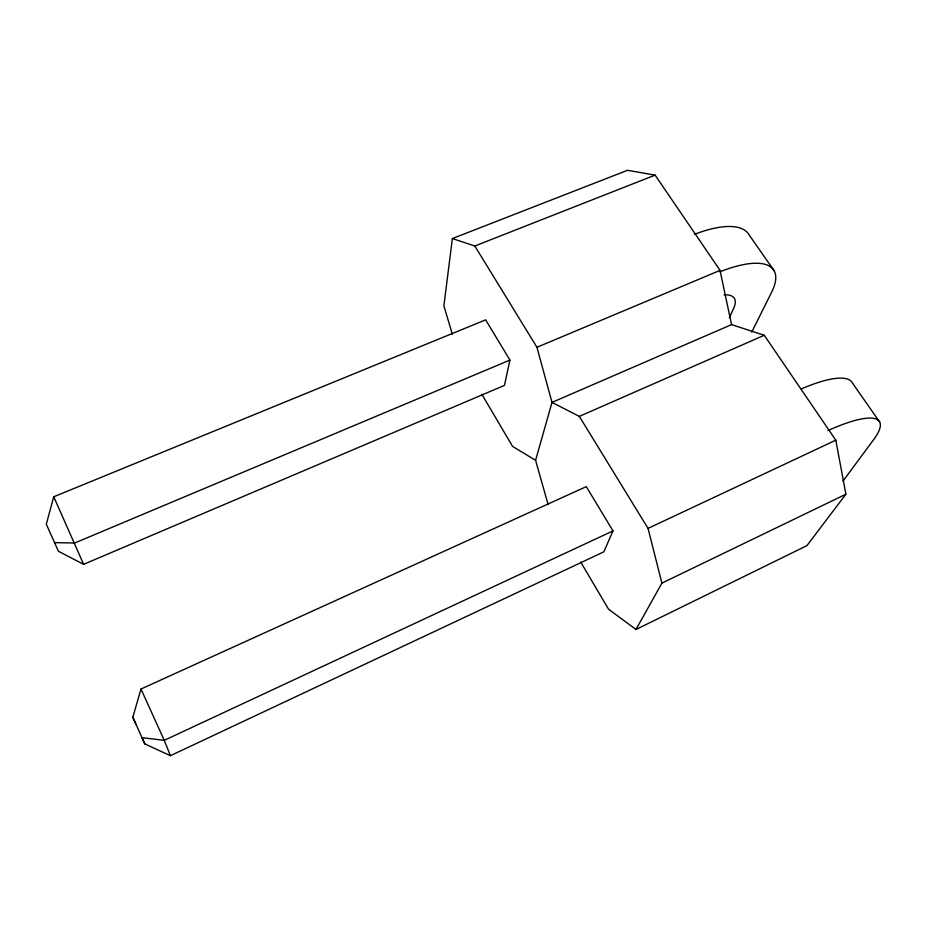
<?xml version="1.0" encoding="UTF-8"?>
<svg xmlns="http://www.w3.org/2000/svg" width="926" height="926" viewBox="0 0 926 926"><rect width="100%" height="100%" fill="white"/><g stroke="black" fill="none" stroke-linecap="round" stroke-linejoin="round"><path stroke-width="1.39" d="M580.741 562.059L608.521 609.181L636 629.483L806.916 545.634L845.889 494.218L835.796 440.186L764.263 335.258L731.552 324.632L720.046 270.38L655.11 175.118L627.504 170.303L452.374 238.561L443.89 305.835L452.339 334.205M509.925 360.075L504.438 385.401L83.606 564.328L58.431 551.259L46.3 524.209L53.754 496.776L485.652 319.852L509.925 360.075L74.717 542.995L54.553 542.636M548.146 504.601L535.587 460.326L552 402.393L536.941 347.285L474.818 246.003L452.374 238.561M144.78 743.902L132.823 717.222L140.983 689.025L586.274 486.636L612.989 530.899L603.856 551.827L170.407 755.697L144.78 743.902L141.979 737.652L164.261 740.337L612.989 530.899M729.352 317.653L733.589 308.508A47.434 16.541 -33.8 0 0 724.086 294.85M751.738 332.11L771.659 292.141A94.996 33.162 -33.8 0 0 719.965 271.827M636 629.483L661.893 583.125L845.889 494.218M842.984 481.103L873.727 439.526A99.232 23.289 -32.4 0 0 827.913 430.602M661.893 583.125L648.038 528.399L835.796 440.186M731.552 324.632L552 402.393L579.329 416.387L764.263 335.258M536.941 347.285L720.046 270.38M474.818 246.003L655.11 175.118M535.587 460.326L512.564 446.39L481.821 394.221M774.124 270.739L749.134 234.915A94.012 35.362 -34.2 0 0 694.431 234.359M879.7 422.082L852.429 382.994A98.133 25.94 -32.8 0 0 801.279 388.955M579.329 416.387L648.038 528.399M53.754 496.776L83.606 564.328M140.983 689.025L164.261 740.337L170.407 755.697M132.823 717.222L135.74 723.727"/></g></svg>
